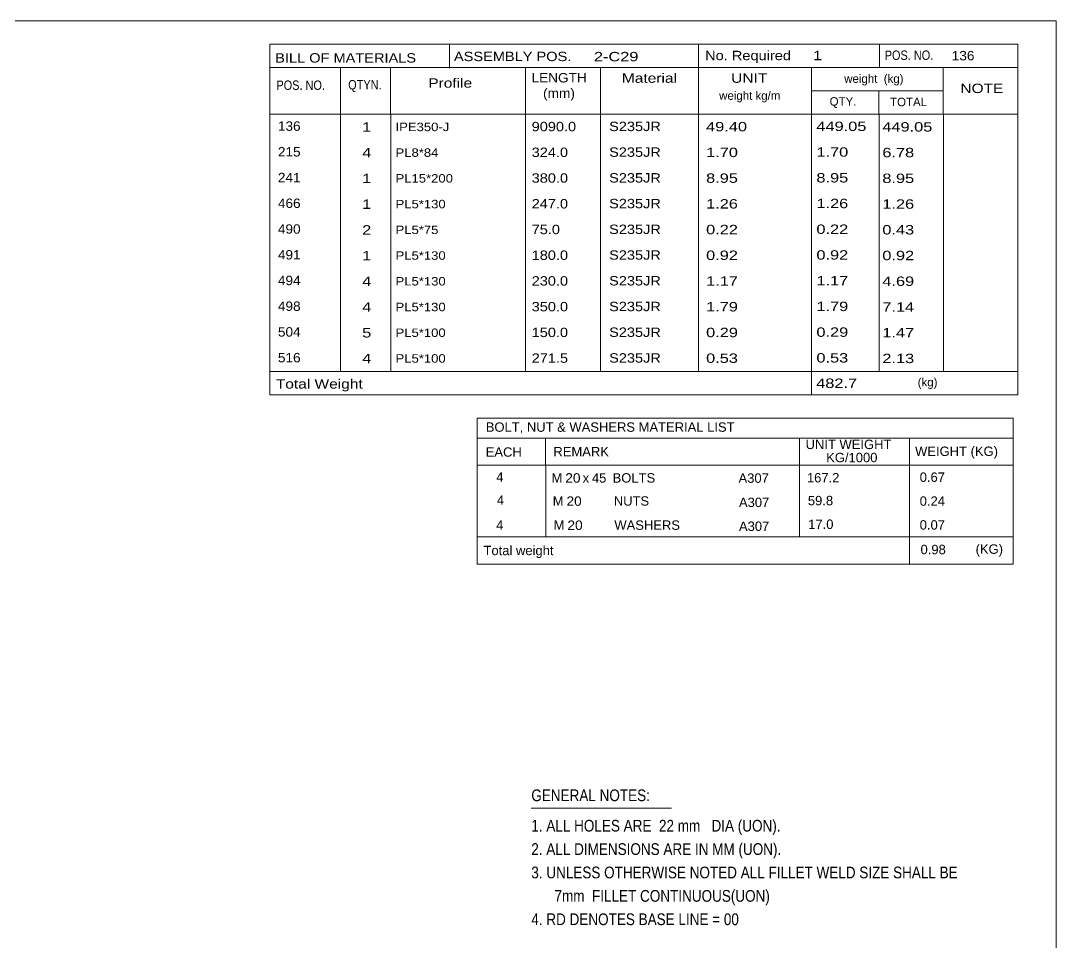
# Model space of a CAD drawing. Header units: millimetres. Extents: x 2 to 579, y 1 to 405.
# Drawn here: x 335.4 to 579, y 188.3 to 405 of the extents above; entities that cross this region are included whole.
import ezdxf

# ---------------------------------------------------------------- set-up
doc = ezdxf.new("R2010")
doc.units = ezdxf.units.MM
doc.linetypes.add('XKITLINE00', pattern=[0])
doc.layers.add('DrawingSheet', color=5, linetype='Continuous', lineweight=0)
doc.layers.add('OtherObjectType', color=7, linetype='Continuous', lineweight=0)
doc.styles.add('ARIAL_NARROW', font='ARIALN.TTF')

# ---------------------------------------------------------------- blocks, each defined once
blk = doc.blocks.new('*A91')
at = {"layer": 'DrawingSheet', "color": 5, "linetype": 'XKITLINE00', "lineweight": 0}
for p, q in [((579, 405), (5, 405)), ((579, 5), (579, 405))]:
    blk.add_line(p, q, dxfattribs=at)
blk = doc.blocks.new('*A92')
at = {"layer": 'OtherObjectType', "color": 7, "linetype": 'XKITLINE00', "lineweight": 0}
for p, q in [((442.76, 311.5), (442.75, 300.5)), ((442.76, 311.5), (568.88, 311.5)), ((568.88, 311.5), (568.88, 300.5)), ((442.75, 306.85), (568.88, 306.85)), ((458.87, 306.86), (458.87, 300.5)), ((518.57, 306.86), (518.57, 300.5)), ((544.47, 306.84), (544.47, 300.5)), ((442.76, 300.47), (442.76, 294.97)), ((442.77, 300.5), (568.88, 300.5)), ((458.92, 300.5), (458.92, 294.88)), ((518.57, 300.5), (518.57, 294.88)), ((544.5, 300.5), (544.5, 295)), ((568.88, 300.5), (568.88, 295)), ((442.79, 294.88), (442.79, 289.27)), ((458.95, 294.88), (458.95, 289.26)), ((518.57, 294.88), (518.57, 289.26)), ((544.5, 294.88), (544.5, 289.38)), ((568.88, 294.88), (568.88, 289.38)), ((442.79, 289.25), (442.79, 283.68)), ((458.95, 289.26), (458.95, 283.64)), ((518.57, 289.26), (518.57, 283.64)), ((544.5, 289.26), (544.5, 283.65)), ((568.88, 289.26), (568.88, 283.65)), ((568.88, 283.65), (442.75, 283.68)), ((442.78, 283.64), (442.78, 277.24)), ((442.85, 283.64), (568.87, 283.64)), ((544.5, 283.61), (544.5, 277.19)), ((568.87, 283.61), (568.87, 277.2)), ((442.77, 277.2), (568.87, 277.2))]:
    blk.add_line(p, q, dxfattribs=at)
at = {"layer": 'OtherObjectType', "color": 7, "style": 'ARIAL_NARROW'}
for s, width, p in [('BOLT, NUT & WASHERS MATERIAL LIST', 1.211571, (444.79, 308.34)), ('EACH', 1.211571, (444.78, 302.47)), ('REMARK', 1.211571, (460.7, 302.56)), ('UNIT WEIGHT', 1.211571, (520.03, 304.27)), ('WEIGHT (KG)', 1.211571, (545.78, 302.65)), (' KG/1000', 1.211571, (524.02, 301.18)), ('4', 1.211571, (447.26, 296.6)), ('M', 1.211571, (460.26, 296.4)), ('20', 1.275, (463.5, 296.38)), ('x', 1.211571, (467.58, 296.38)), ('45', 1.211571, (469.76, 296.37)), ('BOLTS', 1.211571, (474.63, 296.39)), ('A307', 1.211571, (504.25, 296.34)), ('167.2', 1.211571, (520.34, 296.43)), ('0.67', 1.211571, (546.87, 296.56)), ('4', 1.211571, (447.4, 291.16)), ('M', 1.211571, (460.54, 290.96)), ('20', 1.275, (463.78, 290.94)), ('NUTS', 1.211571, (474.91, 290.96)), ('A307', 1.211571, (504.35, 290.64)), ('59.8', 1.211571, (520.56, 291.05)), ('0.24', 1.211571, (546.87, 290.94)), ('4', 1.211571, (447.24, 285.29)), ('M', 1.211571, (460.76, 285.29)), ('20', 1.275, (464, 285.27)), ('WASHERS', 1.211571, (475.04, 285.28)), ('17.0', 1.211571, (520.64, 285.49)), ('0.07', 1.211571, (546.87, 285.33)), ('A307', 1.211571, (504.35, 285.02)), ('Total weight', 1.211571, (444.26, 279.32)), ('0.98', 1.211571, (547.07, 279.55)), ('(KG)', 1.211571, (560.02, 279.65))]:
    blk.add_text(s, height=2.2, dxfattribs=dict(at, width=width)).set_placement(p)
blk = doc.blocks.new('*A93')
at = {"layer": 'OtherObjectType', "color": 7, "linetype": 'XKITLINE00', "lineweight": 0}
blk.add_line((455.5, 219.82), (488.5, 219.82), dxfattribs=at)
at = {"layer": 'OtherObjectType', "color": 7, "style": 'ARIAL_NARROW', "width": 1.008832}
for s, p in [('GENERAL NOTES:', (455.5, 221.47)), ('1. ALL HOLES ARE  22 mm   DIA (UON).', (455.5, 214.32)), ('2. ALL DIMENSIONS ARE IN MM (UON).', (455.5, 208.82)), ('3. UNLESS OTHERWISE NOTED ALL FILLET WELD SIZE SHALL BE', (455.5, 203.32)), ('7mm  FILLET CONTINUOUS(UON)', (460.95, 197.82)), ('4. RD DENOTES BASE LINE = 00', (455.5, 192.32))]:
    blk.add_text(s, height=2.75, dxfattribs=at).set_placement(p)
blk = doc.blocks.new('*A97')
at = {"layer": 'OtherObjectType', "color": 7, "linetype": 'XKITLINE00', "lineweight": 0}
for p, q in [((393.98, 399.5), (569.98, 399.5)), ((393.98, 399.5), (393.98, 388.5)), ((436.26, 399.42), (436.26, 393.87)), ((494.85, 394), (494.85, 399.5)), ((537.43, 393.96), (537.43, 399.42)), ((569.98, 394), (569.98, 399.5)), ((393.98, 394), (569.98, 394)), ((410.64, 394), (410.64, 383)), ((422.4, 393.98), (422.4, 383.03)), ((454.12, 393.99), (454.13, 383)), ((471.78, 393.98), (471.78, 383)), ((494.85, 393.98), (494.85, 383)), ((521.43, 394), (521.43, 383)), ((552.42, 394), (552.42, 383)), ((569.98, 394), (569.98, 388.5)), ((393.98, 388.5), (393.98, 383)), ((521.45, 388.52), (552.45, 388.52)), ((537.28, 388.52), (537.28, 383)), ((569.98, 388.5), (569.98, 383)), ((393.98, 383), (569.98, 383)), ((393.98, 383), (393.98, 376.95)), ((410.63, 383), (410.63, 376.95)), ((422.44, 382.99), (422.44, 376.95)), ((454.12, 383), (454.11, 376.95)), ((471.79, 383), (471.79, 376.95)), ((494.87, 383), (494.87, 376.95)), ((521.44, 383), (521.44, 376.95)), ((537.33, 382.95), (537.33, 376.95)), ((552.43, 383), (552.43, 376.95)), ((569.98, 383), (569.98, 376.95)), ((393.98, 376.95), (393.98, 370.9)), ((410.63, 376.95), (410.63, 370.9)), ((422.44, 376.94), (422.44, 370.9)), ((454.12, 376.95), (454.11, 370.9)), ((471.79, 376.95), (471.79, 370.9)), ((494.87, 376.95), (494.87, 370.9)), ((521.44, 376.95), (521.44, 370.9)), ((537.33, 376.9), (537.33, 370.9)), ((552.43, 376.95), (552.43, 370.9)), ((569.98, 376.95), (569.98, 370.9)), ((393.98, 370.9), (393.98, 364.85)), ((410.63, 370.9), (410.63, 364.85)), ((422.44, 370.89), (422.44, 364.85)), ((454.12, 370.9), (454.11, 364.85)), ((471.79, 370.9), (471.79, 364.85)), ((494.87, 370.9), (494.87, 364.85)), ((521.44, 370.9), (521.44, 364.85)), ((537.33, 370.85), (537.33, 364.85)), ((552.43, 370.9), (552.43, 364.85)), ((569.98, 370.9), (569.98, 364.85)), ((393.98, 364.85), (393.98, 358.8)), ((410.63, 364.85), (410.63, 358.8)), ((422.44, 364.84), (422.44, 358.8)), ((454.12, 364.85), (454.11, 358.8)), ((471.79, 364.85), (471.79, 358.8)), ((494.87, 364.85), (494.87, 358.8)), ((521.44, 364.85), (521.44, 358.8)), ((537.33, 364.8), (537.33, 358.8)), ((552.43, 364.85), (552.43, 358.8)), ((569.98, 364.85), (569.98, 358.8)), ((393.98, 358.8), (393.98, 352.75)), ((410.63, 358.8), (410.63, 352.75)), ((422.44, 358.79), (422.44, 352.75)), ((454.12, 358.8), (454.11, 352.75)), ((471.79, 358.8), (471.79, 352.75)), ((494.87, 358.8), (494.87, 352.75)), ((521.44, 358.8), (521.44, 352.75)), ((537.33, 358.75), (537.33, 352.75)), ((552.43, 358.8), (552.43, 352.75)), ((569.98, 358.8), (569.98, 352.75)), ((393.98, 352.75), (393.98, 346.7)), ((410.63, 352.75), (410.63, 346.7)), ((422.44, 352.74), (422.44, 346.7)), ((454.12, 352.75), (454.11, 346.7)), ((471.79, 352.75), (471.79, 346.7)), ((494.87, 352.75), (494.87, 346.7)), ((521.44, 352.75), (521.44, 346.7)), ((537.33, 352.7), (537.33, 346.7)), ((552.43, 352.75), (552.43, 346.7)), ((569.98, 352.75), (569.98, 346.7)), ((393.98, 346.7), (393.98, 340.65)), ((410.63, 346.7), (410.63, 340.65)), ((422.44, 346.69), (422.44, 340.65)), ((454.12, 346.7), (454.11, 340.65)), ((471.79, 346.7), (471.79, 340.65)), ((494.87, 346.7), (494.87, 340.65)), ((521.44, 346.7), (521.44, 340.65)), ((537.33, 346.65), (537.33, 340.65)), ((552.43, 346.7), (552.43, 340.65)), ((569.98, 346.7), (569.98, 340.65)), ((393.98, 340.65), (393.98, 334.6)), ((410.63, 340.65), (410.63, 334.6)), ((422.44, 340.64), (422.44, 334.6)), ((454.12, 340.65), (454.11, 334.6)), ((471.79, 340.65), (471.79, 334.6)), ((494.87, 340.65), (494.87, 334.6)), ((521.44, 340.65), (521.44, 334.6)), ((537.33, 340.6), (537.33, 334.6)), ((552.43, 340.65), (552.43, 334.6)), ((569.98, 340.65), (569.98, 334.6)), ((393.98, 334.6), (393.98, 328.55)), ((410.63, 334.6), (410.63, 328.55)), ((422.44, 334.59), (422.44, 328.55)), ((454.12, 334.6), (454.11, 328.55)), ((471.79, 334.6), (471.79, 328.55)), ((494.87, 334.6), (494.87, 328.55)), ((521.44, 334.6), (521.44, 328.55)), ((537.33, 334.55), (537.33, 328.55)), ((552.43, 334.6), (552.43, 328.55)), ((569.98, 334.6), (569.98, 328.55)), ((393.98, 328.55), (393.98, 322.5)), ((410.63, 328.55), (410.63, 322.5)), ((422.44, 328.54), (422.44, 322.5)), ((454.12, 328.55), (454.11, 322.5)), ((471.79, 328.55), (471.79, 322.5)), ((494.87, 328.55), (494.87, 322.5)), ((521.44, 328.55), (521.44, 322.5)), ((537.33, 328.5), (537.33, 322.5)), ((552.43, 328.55), (552.43, 322.5)), ((569.98, 328.55), (569.98, 322.5)), ((393.98, 322.5), (569.98, 322.5)), ((393.98, 322.5), (393.98, 317)), ((521.44, 322.5), (521.44, 317)), ((569.98, 322.5), (569.98, 317)), ((393.98, 317), (569.98, 317))]:
    blk.add_line(p, q, dxfattribs=at)
at = {"layer": 'OtherObjectType', "color": 7, "style": 'ARIAL_NARROW'}
for s, height, width, p in [('BILL OF MATERIALS', 2.2, 1.36, (395.25, 395.16)), ('ASSEMBLY POS.', 2.2, 1.36, (437.3, 395.5)), ('2-C29', 2.2, 1.525501, (470.23, 395.46)), ('No. Required', 2.2, 1.36, (496.39, 395.72)), ('1', 2.2, 1.525501, (521.75, 395.72)), ('POS. NO.', 2.2, 1.02, (538.63, 395.79)), ('136', 2.2, 1.270501, (554.4, 395.69)), ('LENGTH', 2.2, 1.275, (455.54, 390.49)), ('Material', 2.2, 1.445, (476.81, 390.41)), ('UNIT', 2.2, 1.445, (502.52, 390.4)), ('weight  (kg)', 1.98, 1.19, (529.11, 390.39)), ('POS. NO.', 2.2, 1.02, (395.53, 388.74)), ('QTYN.', 2.2, 1.02, (412.42, 388.84)), ('Profile', 2.2, 1.445, (431.26, 389.25)), ('NOTE', 2.2, 1.445, (556.44, 387.99)), ('(mm)', 2.2, 1.275, (458.26, 386.86)), ('weight kg/m', 1.98, 1.19, (499.69, 386.4)), ('QTY.', 1.98, 1.19, (525.68, 385.03)), ('TOTAL', 1.98, 1.19, (539.9, 384.91)), ('136', 2.2, 1.270501, (395.89, 379.12)), ('1', 2.2, 1.525501, (415.71, 378.91)), ('IPE350-J', 1.98, 1.355501, (423.56, 379.04)), ('9090.0', 2.2, 1.355501, (455.59, 379.01)), ('S235JR', 2.2, 1.355501, (473.81, 379.05)), ('49.40', 2.2, 1.525501, (496.62, 378.99)), ('449.05', 2.2, 1.525501, (522.57, 379.07)), ('449.05', 2.2, 1.525501, (538.08, 378.94)), ('215', 2.2, 1.270501, (395.89, 373.07)), ('324.0', 2.2, 1.355501, (455.59, 372.96)), ('S235JR', 2.2, 1.355501, (473.81, 373)), ('1.70', 2.2, 1.525501, (496.62, 372.94)), ('1.70', 2.2, 1.525501, (522.57, 373.02)), ('4', 2.2, 1.525501, (415.71, 372.86)), ('PL8*84', 1.98, 1.355501, (423.56, 372.99)), ('6.78', 2.2, 1.525501, (538.08, 372.89)), ('241', 2.2, 1.270501, (395.89, 367.02)), ('1', 2.2, 1.525501, (415.71, 366.81)), ('PL15*200', 1.98, 1.355501, (423.56, 366.94)), ('380.0', 2.2, 1.355501, (455.59, 366.91)), ('S235JR', 2.2, 1.355501, (473.81, 366.95)), ('8.95', 2.2, 1.525501, (496.62, 366.89)), ('8.95', 2.2, 1.525501, (522.57, 366.97)), ('8.95', 2.2, 1.525501, (538.08, 366.84)), ('466', 2.2, 1.270501, (395.89, 360.97)), ('247.0', 2.2, 1.355501, (455.59, 360.86)), ('S235JR', 2.2, 1.355501, (473.81, 360.9)), ('1.26', 2.2, 1.525501, (496.62, 360.84)), ('1.26', 2.2, 1.525501, (522.57, 360.92)), ('1.26', 2.2, 1.525501, (538.08, 360.79)), ('1', 2.2, 1.525501, (415.71, 360.76)), ('PL5*130', 1.98, 1.355501, (423.56, 360.89)), ('490', 2.2, 1.270501, (395.89, 354.92)), ('2', 2.2, 1.525501, (415.71, 354.71)), ('PL5*75', 1.98, 1.355501, (423.56, 354.84)), ('75.0', 2.2, 1.355501, (455.59, 354.81)), ('S235JR', 2.2, 1.355501, (473.81, 354.85)), ('0.22', 2.2, 1.525501, (496.62, 354.79)), ('0.22', 2.2, 1.525501, (522.57, 354.87)), ('0.43', 2.2, 1.525501, (538.08, 354.74)), ('491', 2.2, 1.270501, (395.89, 348.87)), ('1', 2.2, 1.525501, (415.71, 348.66)), ('180.0', 2.2, 1.355501, (455.59, 348.76)), ('S235JR', 2.2, 1.355501, (473.81, 348.8)), ('0.92', 2.2, 1.525501, (496.62, 348.74)), ('0.92', 2.2, 1.525501, (522.57, 348.82)), ('0.92', 2.2, 1.525501, (538.08, 348.69)), ('PL5*130', 1.98, 1.355501, (423.56, 348.79)), ('494', 2.2, 1.270501, (395.89, 342.82)), ('4', 2.2, 1.525501, (415.71, 342.61)), ('PL5*130', 1.98, 1.355501, (423.56, 342.74)), ('230.0', 2.2, 1.355501, (455.59, 342.71)), ('S235JR', 2.2, 1.355501, (473.81, 342.75)), ('1.17', 2.2, 1.525501, (496.62, 342.69)), ('1.17', 2.2, 1.525501, (522.57, 342.77)), ('4.69', 2.2, 1.525501, (538.08, 342.64)), ('498', 2.2, 1.270501, (395.89, 336.77)), ('4', 2.2, 1.525501, (415.71, 336.56)), ('PL5*130', 1.98, 1.355501, (423.56, 336.69)), ('350.0', 2.2, 1.355501, (455.59, 336.66)), ('S235JR', 2.2, 1.355501, (473.81, 336.7)), ('1.79', 2.2, 1.525501, (496.62, 336.64)), ('1.79', 2.2, 1.525501, (522.57, 336.72)), ('7.14', 2.2, 1.525501, (538.08, 336.59)), ('504', 2.2, 1.270501, (395.89, 330.72)), ('5', 2.2, 1.525501, (415.71, 330.51)), ('PL5*100', 1.98, 1.355501, (423.56, 330.64)), ('150.0', 2.2, 1.355501, (455.59, 330.61)), ('S235JR', 2.2, 1.355501, (473.81, 330.65)), ('0.29', 2.2, 1.525501, (496.62, 330.59)), ('0.29', 2.2, 1.525501, (522.57, 330.67)), ('1.47', 2.2, 1.525501, (538.08, 330.54)), ('516', 2.2, 1.270501, (395.89, 324.67)), ('4', 2.2, 1.525501, (415.71, 324.46)), ('PL5*100', 1.98, 1.355501, (423.56, 324.59)), ('271.5', 2.2, 1.355501, (455.59, 324.56)), ('S235JR', 2.2, 1.355501, (473.81, 324.6)), ('0.53', 2.2, 1.525501, (496.62, 324.54)), ('0.53', 2.2, 1.525501, (522.57, 324.62)), ('2.13', 2.2, 1.525501, (538.08, 324.49)), ('Total Weight', 2.2, 1.445, (395.4, 318.49)), ('482.7', 2.2, 1.525501, (522.52, 318.64)), ('(kg)', 1.98, 1.19, (546.4, 319.01))]:
    blk.add_text(s, height=height, dxfattribs=dict(at, width=width)).set_placement(p)

msp = doc.modelspace()

# ---------------------------------------------------------------- block references
at = {"lineweight": 0}
for name in ['*A91', '*A97', '*A92', '*A93']:
    msp.add_blockref(name, (0, 0), dxfattribs=at)

doc.saveas('drawing.dxf')
